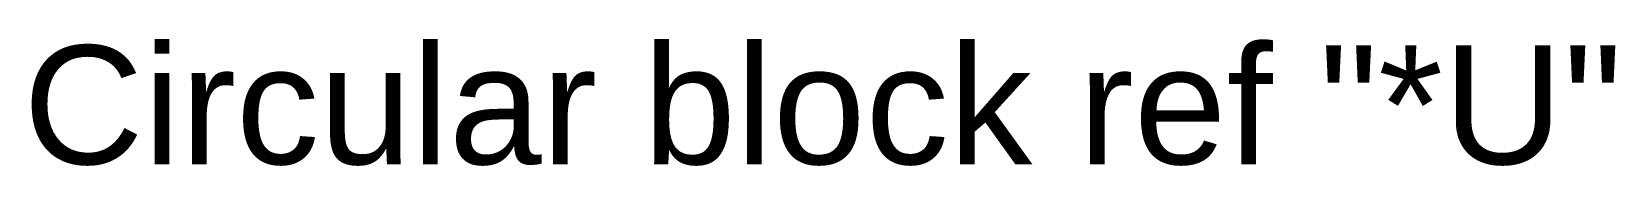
# Model space of a CAD drawing. Header units: millimetres. Extents: x 0 to 130105, y 0 to 70900.
# Drawn here: x 0.18 to 33.38, y -0.04 to 2.63 of the extents above; entities that cross this region are included whole.
import ezdxf

# ---------------------------------------------------------------- set-up
doc = ezdxf.new("R2010")
doc.units = ezdxf.units.MM
doc.header["$MEASUREMENT"] = 0
doc.linetypes.add('CENTER2', pattern=[1.125, 0.75, -0.125, 0.125, -0.125])
doc.layers.get('0').update_dxf_attribs({"lineweight": 20})
for name, color, linetype in [('CDC.01.AXIS', 160, 'CENTER2'), ('CDC.03.BORDER', 3, 'Continuous'), ('CDC.06.TEXT', 2, 'Continuous'), ('CDC.09.COLUMN', 4, 'Continuous'), ('CDC.12.PILE', 3, 'Continuous')]:
    doc.layers.add(name, color=color, linetype=linetype)
doc.styles.add('ROMANS', font='arial.ttf', dxfattribs={"width": 0.75})

# ---------------------------------------------------------------- blocks, each defined once
blk = doc.blocks.new('*U34')
at = {"layer": 'CDC.01.AXIS', "style": 'ROMANS'}
blk.add_text('Circular block ref "*U"', height=2.5, dxfattribs=at).set_placement((0, 0))
blk = doc.blocks.new('*U35')
at = {"layer": 'CDC.01.AXIS', "style": 'ROMANS'}
blk.add_text('Circular block ref "*U"', height=2.5, dxfattribs=at).set_placement((0, 0))
blk = doc.blocks.new('*U36')
at = {"layer": 'CDC.01.AXIS', "style": 'ROMANS'}
blk.add_text('Circular block ref "*U"', height=2.5, dxfattribs=at).set_placement((0, 0))
blk = doc.blocks.new('*U37')
at = {"layer": 'CDC.06.TEXT', "style": 'ROMANS'}
blk.add_text('Circular block ref "*U"', height=2.5, dxfattribs=at).set_placement((0, 0))
blk = doc.blocks.new('*U38')
at = {"layer": 'CDC.06.TEXT', "style": 'ROMANS'}
blk.add_text('Circular block ref "*U"', height=2.5, dxfattribs=at).set_placement((0, 0))
blk = doc.blocks.new('*U39')
at = {"layer": 'CDC.06.TEXT', "style": 'ROMANS'}
blk.add_text('Circular block ref "*U"', height=2.5, dxfattribs=at).set_placement((0, 0))
blk = doc.blocks.new('*U40')
at = {"layer": 'CDC.06.TEXT', "style": 'ROMANS'}
blk.add_text('Circular block ref "*U"', height=2.5, dxfattribs=at).set_placement((0, 0))
blk = doc.blocks.new('*U41')
at = {"layer": 'CDC.06.TEXT', "style": 'ROMANS'}
blk.add_text('Circular block ref "*U"', height=2.5, dxfattribs=at).set_placement((0, 0))
blk = doc.blocks.new('*U42')
at = {"layer": 'CDC.06.TEXT', "style": 'ROMANS'}
blk.add_text('Circular block ref "*U"', height=2.5, dxfattribs=at).set_placement((0, 0))
blk = doc.blocks.new('*U43')
at = {"layer": 'CDC.09.COLUMN', "style": 'ROMANS'}
blk.add_text('Circular block ref "*U"', height=2.5, dxfattribs=at).set_placement((0, 0))
blk = doc.blocks.new('*U44')
at = {"layer": 'CDC.09.COLUMN', "style": 'ROMANS'}
blk.add_text('Circular block ref "*U"', height=2.5, dxfattribs=at).set_placement((0, 0))
blk = doc.blocks.new('*U45')
at = {"layer": 'CDC.09.COLUMN', "style": 'ROMANS'}
blk.add_text('Circular block ref "*U"', height=2.5, dxfattribs=at).set_placement((0, 0))
blk = doc.blocks.new('*U46')
at = {"layer": 'CDC.03.BORDER', "style": 'ROMANS'}
blk.add_text('Circular block ref "*U"', height=2.5, dxfattribs=at).set_placement((0, 0))
blk = doc.blocks.new('*U47')
at = {"layer": 'CDC.03.BORDER', "style": 'ROMANS'}
blk.add_text('Circular block ref "*U"', height=2.5, dxfattribs=at).set_placement((0, 0))
blk = doc.blocks.new('*U48')
at = {"layer": 'CDC.03.BORDER', "style": 'ROMANS'}
blk.add_text('Circular block ref "*U"', height=2.5, dxfattribs=at).set_placement((0, 0))
blk = doc.blocks.new('*U49')
at = {"layer": 'CDC.03.BORDER', "style": 'ROMANS'}
blk.add_text('Circular block ref "*U"', height=2.5, dxfattribs=at).set_placement((0, 0))
blk = doc.blocks.new('*U50')
at = {"layer": 'CDC.03.BORDER', "style": 'ROMANS'}
blk.add_text('Circular block ref "*U"', height=2.5, dxfattribs=at).set_placement((0, 0))
blk = doc.blocks.new('*U51')
at = {"layer": 'CDC.03.BORDER', "style": 'ROMANS'}
blk.add_text('Circular block ref "*U"', height=2.5, dxfattribs=at).set_placement((0, 0))
blk = doc.blocks.new('*U54')
at = {"layer": 'CDC.03.BORDER', "style": 'ROMANS'}
blk.add_text('Circular block ref "*U"', height=2.5, dxfattribs=at).set_placement((0, 0))
blk = doc.blocks.new('*U55')
at = {"layer": 'CDC.03.BORDER', "style": 'ROMANS'}
blk.add_text('Circular block ref "*U"', height=2.5, dxfattribs=at).set_placement((0, 0))
blk = doc.blocks.new('*U56')
at = {"layer": 'CDC.03.BORDER', "style": 'ROMANS'}
blk.add_text('Circular block ref "*U"', height=2.5, dxfattribs=at).set_placement((0, 0))
blk = doc.blocks.new('*U57')
at = {"layer": 'CDC.03.BORDER', "style": 'ROMANS'}
blk.add_text('Circular block ref "*U"', height=2.5, dxfattribs=at).set_placement((0, 0))
blk = doc.blocks.new('*U58')
at = {"layer": 'CDC.03.BORDER', "style": 'ROMANS'}
blk.add_text('Circular block ref "*U"', height=2.5, dxfattribs=at).set_placement((0, 0))
blk = doc.blocks.new('*U59')
at = {"layer": 'CDC.03.BORDER', "style": 'ROMANS'}
blk.add_text('Circular block ref "*U"', height=2.5, dxfattribs=at).set_placement((0, 0))
blk = doc.blocks.new('*U60')
at = {"layer": 'CDC.03.BORDER', "style": 'ROMANS'}
blk.add_text('Circular block ref "*U"', height=2.5, dxfattribs=at).set_placement((0, 0))
blk = doc.blocks.new('*U61')
at = {"layer": 'CDC.03.BORDER', "style": 'ROMANS'}
blk.add_text('Circular block ref "*U"', height=2.5, dxfattribs=at).set_placement((0, 0))
blk = doc.blocks.new('*U62')
at = {"layer": 'CDC.03.BORDER', "style": 'ROMANS'}
blk.add_text('Circular block ref "*U"', height=2.5, dxfattribs=at).set_placement((0, 0))
blk = doc.blocks.new('*U63')
at = {"layer": 'CDC.03.BORDER', "style": 'ROMANS'}
blk.add_text('Circular block ref "*U"', height=2.5, dxfattribs=at).set_placement((0, 0))
blk = doc.blocks.new('*U64')
at = {"style": 'ROMANS'}
blk.add_text('Circular block ref "*U"', height=2.5, dxfattribs=at).set_placement((0, 0))
blk = doc.blocks.new('*U65')
at = {"style": 'ROMANS'}
blk.add_text('Circular block ref "*U"', height=2.5, dxfattribs=at).set_placement((0, 0))
blk = doc.blocks.new('*U66')
at = {"style": 'ROMANS'}
blk.add_text('Circular block ref "*U"', height=2.5, dxfattribs=at).set_placement((0, 0))
blk = doc.blocks.new('*U67')
at = {"style": 'ROMANS'}
blk.add_text('Circular block ref "*U"', height=2.5, dxfattribs=at).set_placement((0, 0))
blk = doc.blocks.new('*U69')
at = {"style": 'ROMANS'}
blk.add_text('Circular block ref "*U"', height=2.5, dxfattribs=at).set_placement((0, 0))
blk = doc.blocks.new('*U70')
at = {"style": 'ROMANS'}
blk.add_text('Circular block ref "*U"', height=2.5, dxfattribs=at).set_placement((0, 0))
blk = doc.blocks.new('*U71')
at = {"style": 'ROMANS'}
blk.add_text('Circular block ref "*U"', height=2.5, dxfattribs=at).set_placement((0, 0))
blk = doc.blocks.new('*U72')
at = {"style": 'ROMANS'}
blk.add_text('Circular block ref "*U"', height=2.5, dxfattribs=at).set_placement((0, 0))
blk = doc.blocks.new('*U73')
at = {"style": 'ROMANS'}
blk.add_text('Circular block ref "*U"', height=2.5, dxfattribs=at).set_placement((0, 0))
blk = doc.blocks.new('*U74')
at = {"style": 'ROMANS'}
blk.add_text('Circular block ref "*U"', height=2.5, dxfattribs=at).set_placement((0, 0))
blk = doc.blocks.new('*U75')
at = {"style": 'ROMANS'}
blk.add_text('Circular block ref "*U"', height=2.5, dxfattribs=at).set_placement((0, 0))
blk = doc.blocks.new('*U76')
at = {"style": 'ROMANS'}
blk.add_text('Circular block ref "*U"', height=2.5, dxfattribs=at).set_placement((0, 0))
blk = doc.blocks.new('*U77')
at = {"layer": 'CDC.12.PILE', "style": 'ROMANS'}
blk.add_text('Circular block ref "*U"', height=2.5, dxfattribs=at).set_placement((0, 0))
blk = doc.blocks.new('*U78')
at = {"layer": 'CDC.12.PILE', "style": 'ROMANS'}
blk.add_text('Circular block ref "*U"', height=2.5, dxfattribs=at).set_placement((0, 0))
blk = doc.blocks.new('*U79')
at = {"layer": 'CDC.12.PILE', "style": 'ROMANS'}
blk.add_text('Circular block ref "*U"', height=2.5, dxfattribs=at).set_placement((0, 0))
blk = doc.blocks.new('*U80')
at = {"layer": 'CDC.12.PILE', "style": 'ROMANS'}
blk.add_text('Circular block ref "*U"', height=2.5, dxfattribs=at).set_placement((0, 0))
blk = doc.blocks.new('*U81')
at = {"layer": 'CDC.03.BORDER', "style": 'ROMANS'}
blk.add_text('Circular block ref "*U"', height=2.5, dxfattribs=at).set_placement((0, 0))
blk = doc.blocks.new('*U82')
at = {"layer": 'CDC.03.BORDER', "style": 'ROMANS'}
blk.add_text('Circular block ref "*U"', height=2.5, dxfattribs=at).set_placement((0, 0))
blk = doc.blocks.new('*U83')
at = {"layer": 'CDC.03.BORDER', "style": 'ROMANS'}
blk.add_text('Circular block ref "*U"', height=2.5, dxfattribs=at).set_placement((0, 0))
blk = doc.blocks.new('*U84')
at = {"layer": 'CDC.03.BORDER', "style": 'ROMANS'}
blk.add_text('Circular block ref "*U"', height=2.5, dxfattribs=at).set_placement((0, 0))
blk = doc.blocks.new('*U85')
at = {"layer": 'CDC.03.BORDER', "style": 'ROMANS'}
blk.add_text('Circular block ref "*U"', height=2.5, dxfattribs=at).set_placement((0, 0))
blk = doc.blocks.new('*U86')
at = {"layer": 'CDC.03.BORDER', "style": 'ROMANS'}
blk.add_text('Circular block ref "*U"', height=2.5, dxfattribs=at).set_placement((0, 0))
blk = doc.blocks.new('*U87')
at = {"layer": 'CDC.03.BORDER', "style": 'ROMANS'}
blk.add_text('Circular block ref "*U"', height=2.5, dxfattribs=at).set_placement((0, 0))
blk = doc.blocks.new('*U88')
at = {"layer": 'CDC.03.BORDER', "style": 'ROMANS'}
blk.add_text('Circular block ref "*U"', height=2.5, dxfattribs=at).set_placement((0, 0))
blk = doc.blocks.new('*U89')
at = {"layer": 'CDC.03.BORDER', "style": 'ROMANS'}
blk.add_text('Circular block ref "*U"', height=2.5, dxfattribs=at).set_placement((0, 0))
blk = doc.blocks.new('*U90')
at = {"layer": 'CDC.03.BORDER', "style": 'ROMANS'}
blk.add_text('Circular block ref "*U"', height=2.5, dxfattribs=at).set_placement((0, 0))
blk = doc.blocks.new('*U91')
at = {"layer": 'CDC.03.BORDER', "style": 'ROMANS'}
blk.add_text('Circular block ref "*U"', height=2.5, dxfattribs=at).set_placement((0, 0))
blk = doc.blocks.new('*U92')
at = {"layer": 'CDC.03.BORDER', "style": 'ROMANS'}
blk.add_text('Circular block ref "*U"', height=2.5, dxfattribs=at).set_placement((0, 0))
blk = doc.blocks.new('*U93')
at = {"layer": 'CDC.06.TEXT', "style": 'ROMANS'}
blk.add_text('Circular block ref "*U"', height=2.5, dxfattribs=at).set_placement((0, 0))
blk = doc.blocks.new('*U94')
at = {"layer": 'CDC.06.TEXT', "style": 'ROMANS'}
blk.add_text('Circular block ref "*U"', height=2.5, dxfattribs=at).set_placement((0, 0))
blk = doc.blocks.new('*U95')
at = {"layer": 'CDC.06.TEXT', "style": 'ROMANS'}
blk.add_text('Circular block ref "*U"', height=2.5, dxfattribs=at).set_placement((0, 0))
blk = doc.blocks.new('*U96')
at = {"layer": 'CDC.06.TEXT', "style": 'ROMANS'}
blk.add_text('Circular block ref "*U"', height=2.5, dxfattribs=at).set_placement((0, 0))
blk = doc.blocks.new('*U97')
at = {"layer": 'CDC.06.TEXT', "style": 'ROMANS'}
blk.add_text('Circular block ref "*U"', height=2.5, dxfattribs=at).set_placement((0, 0))
blk = doc.blocks.new('*U98')
at = {"layer": 'CDC.06.TEXT', "style": 'ROMANS'}
blk.add_text('Circular block ref "*U"', height=2.5, dxfattribs=at).set_placement((0, 0))
blk = doc.blocks.new('*U99')
at = {"layer": 'CDC.06.TEXT', "style": 'ROMANS'}
blk.add_text('Circular block ref "*U"', height=2.5, dxfattribs=at).set_placement((0, 0))
blk = doc.blocks.new('*U100')
at = {"layer": 'CDC.06.TEXT', "style": 'ROMANS'}
blk.add_text('Circular block ref "*U"', height=2.5, dxfattribs=at).set_placement((0, 0))

msp = doc.modelspace()

# ---------------------------------------------------------------- block references
for name in ['*U64', '*U65', '*U66', '*U67', '*U69', '*U70', '*U71', '*U72', '*U73', '*U74', '*U75', '*U76']:
    msp.add_blockref(name, (0, 0))
at = {"layer": 'CDC.01.AXIS'}
for name in ['*U34', '*U35', '*U36']:
    msp.add_blockref(name, (0, 0), dxfattribs=at)
at = {"layer": 'CDC.03.BORDER'}
for name in ['*U46', '*U47', '*U48', '*U49', '*U50', '*U51', '*U54', '*U55', '*U56', '*U57', '*U58', '*U59', '*U60', '*U61', '*U62', '*U63', '*U81', '*U82', '*U83', '*U84', '*U85', '*U86', '*U87', '*U88', '*U89', '*U90', '*U91', '*U92']:
    msp.add_blockref(name, (0, 0), dxfattribs=at)
at = {"layer": 'CDC.06.TEXT'}
for name in ['*U37', '*U38', '*U39', '*U40', '*U41', '*U42', '*U93', '*U94', '*U95', '*U96', '*U97', '*U98', '*U99', '*U100']:
    msp.add_blockref(name, (0, 0), dxfattribs=at)
at = {"layer": 'CDC.09.COLUMN'}
for name in ['*U43', '*U44', '*U45']:
    msp.add_blockref(name, (0, 0), dxfattribs=at)
at = {"layer": 'CDC.12.PILE'}
for name in ['*U77', '*U78', '*U79', '*U80']:
    msp.add_blockref(name, (0, 0), dxfattribs=at)

doc.saveas('drawing.dxf')
